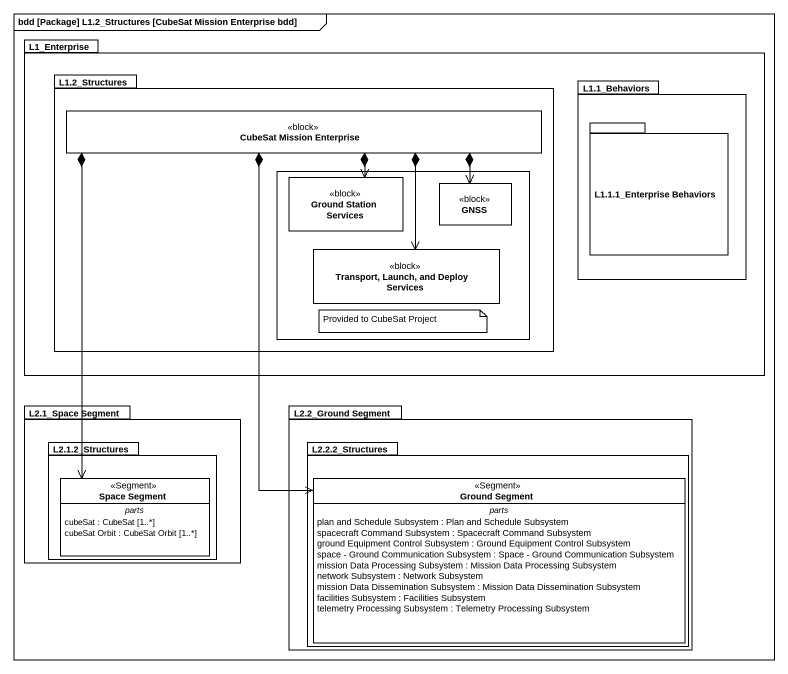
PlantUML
@startuml
mainframe bdd [Package] L1.2_Structures [CubeSat Mission Enterprise bdd]
hide circle
hide empty members
package L1_Enterprise {
  package "L1.2_Structures" as L1_2_Structures {
    class "CubeSat Mission Enterprise" as CubeSat_Mission_Enterprise <<block>>
    rectangle " " as rectangle1 {
      class "Ground Station Services" as Ground_Station_Services <<block>>
      class GNSS <<block>>
      class "Transport, Launch, and Deploy Services" as Transport_Launch_and_Deploy <<block>>
    }
  }
  package "L1.1_Behaviors" as L1_1_Behaviors {
    package "L1.1.1_Enterprise Behaviors" as L1_1_1_Enterprise_Behaviors {
    }
  }
}
package "L2.1_Space Segment" as L2_1_Space_Segment {
  package "L2.1.2_Structures" as L2_1_2_Structures {
    class "Space Segment" as Space_Segment <<Segment>> {
      -- parts --
      cubeSat : CubeSat [1..*]
      cubeSat Orbit : CubeSat Orbit [1..*]
    }
  }
}
package "L2.2_Ground Segment" as L2_2_Ground_Segment {
  package "L2.2.2_Structures" as L2_2_2_Structures {
    class "Ground Segment" as Ground_Segment <<Segment>> {
      -- parts --
      plan and Schedule Subsystem : Plan and Schedule Subsystem
      spacecraft Command Subsystem : Spacecraft Command Subsystem
      ground Equipment Control Subsystem : Ground Equipment Control Subsystem
      space - Ground Communication Subsystem : Space - Ground Communication Subsystem
      mission Data Processing Subsystem : Mission Data Processing Subsystem
      network Subsystem : Network Subsystem
      mission Data Dissemination Subsystem : Mission Data Dissemination Subsystem
      facilities Subsystem : Facilities Subsystem
      telemetry Processing Subsystem : Telemetry Processing Subsystem
    }
  }
}
CubeSat_Mission_Enterprise *--> Ground_Station_Services
CubeSat_Mission_Enterprise *-right-> GNSS
CubeSat_Mission_Enterprise *--> Transport_Launch_and_Deploy
CubeSat_Mission_Enterprise *--> Space_Segment
CubeSat_Mission_Enterprise *--> Ground_Segment
note as N1
  Provided to CubeSat Project
end note
@enduml
